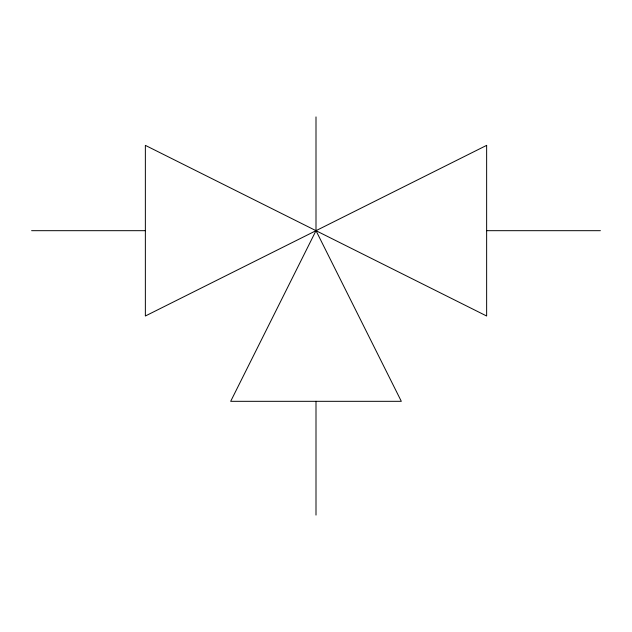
<?xml version="1.0" encoding="UTF-8"?>
<svg xmlns="http://www.w3.org/2000/svg" width="632" height="632" viewBox="0 0 632 632"><rect width="100%" height="100%" fill="white"/><g stroke="black" fill="none" stroke-linecap="round" stroke-linejoin="round"><path stroke-width="0.95" d="M316 230.68L230.68 401.32L401.32 401.32L316 230.68L316 116.92M31.6 230.68L145.36 230.68M486.64 230.68L600.4 230.68M316 401.32L316 515.08M486.64 145.36L145.36 316L145.36 145.36L486.64 316L486.64 145.36"/></g></svg>
